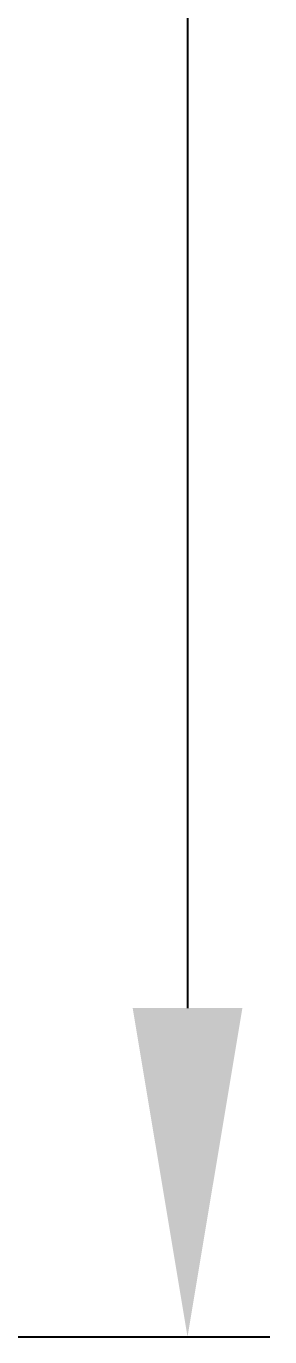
# Model space of a CAD drawing. Header units: millimetres. Extents: x 143 to 4970, y 293 to 3610.
# Drawn here: x 3321.3 to 3351, y 2446.3 to 2605.8 of the extents above; entities that cross this region are included whole.
import ezdxf

# ---------------------------------------------------------------- set-up
doc = ezdxf.new("R2010")
doc.units = ezdxf.units.MM
doc.layers.add('ZANO_R', color=7, linetype='Continuous', lineweight=0)
doc.styles.get("Standard").update_dxf_attribs({"font": 'ARIALUNI.TTF'})
doc.dimstyles.new('pl i ang', dxfattribs={"dimtxt": 50, "dimasz": 50, "dimexe": 1.25, "dimexo": 0.625, "dimgap": 10, "dimtad": 1, "dimtoh": 1, "dimtxsty": 'Standard', "dimcen": 2.5, "dimclrd": 1, "dimclre": 1, "dimclrt": 1, "dimadec": 0, "dimazin": 0, "dimtfac": 1, "dimtmove": 0, "dimatfit": 3, "dimfxl": 1, "dimarcsym": 1})

# ---------------------------------------------------------------- blocks, each defined once
blk = doc.blocks.new('*D394')
at = {"layer": 'ZANO_R', "color": 1, "lineweight": -2}
for p, q in [((3271.27, 3518.68), (3350.96, 3518.68)), ((3340.96, 3478.68), (3340.96, 2486.34)), ((3265.14, 2446.34), (3350.96, 2446.34))]:
    blk.add_line(p, q, dxfattribs=at)
at = {"layer": 'ZANO_R', "color": 1}
for points in [[(3347.63, 3478.68), (3334.29, 3478.68), (3340.96, 3518.68)], [(3334.29, 2486.34), (3347.63, 2486.34), (3340.96, 2446.34)]]:
    blk.add_solid(points, dxfattribs=at)
at = {"layer": 'ZANO_R', "color": 1, "insert": (3310.52, 2982.51), "char_height": 40, "attachment_point": 5, "rotation": 90}
blk.add_mtext('1072', dxfattribs=at)

msp = doc.modelspace()

# ---------------------------------------------------------------- dimensions: what is measured, and where the dimension line sits
at = {"layer": 'ZANO_R'}
dim = msp.add_linear_dim(base=(3340.96, 2446.34), p1=(3261.27, 3518.68), p2=(3255.14, 2446.34), angle=90, dimstyle='pl i ang', override={"dimtxt": 40, "dimasz": 40, "dimexe": 10, "dimexo": 10, "dimtoh": 0, "dimdec": 0, "dimtdec": 0, "dimtmove": 1}, dxfattribs=at)
dim.commit()
dim.dimension.update_dxf_attribs({"geometry": '*D394', "text_midpoint": (3310.52, 2982.51)})

doc.saveas('drawing.dxf')
